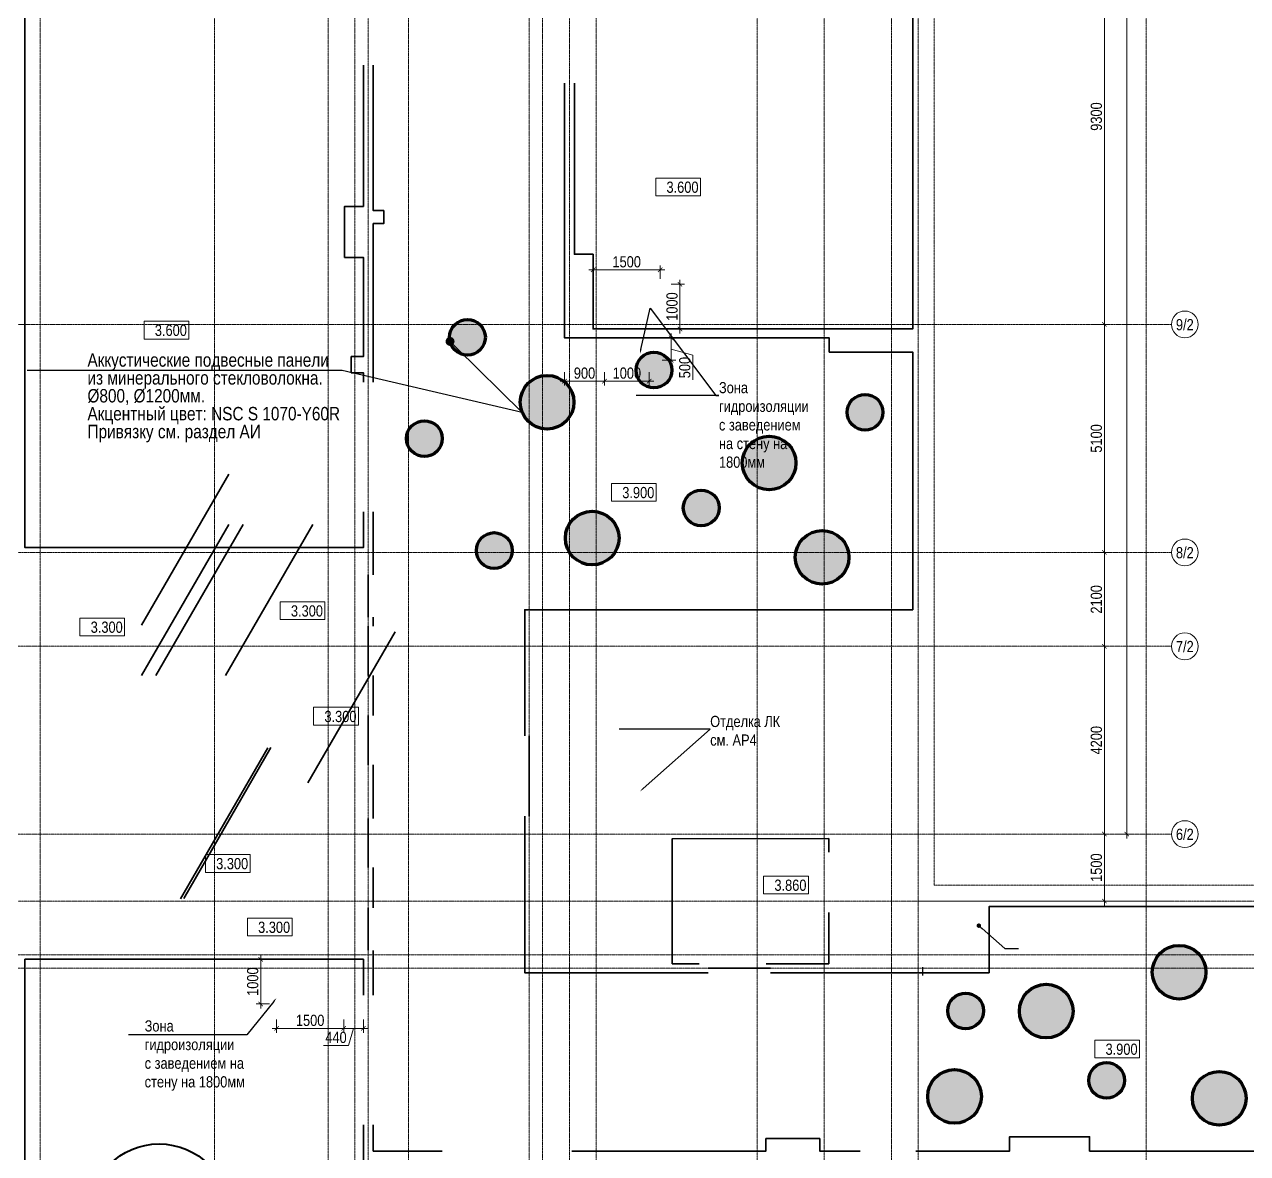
# Model space of a CAD drawing. Header units: millimetres. Extents: x -328335 to 1213373, y -208171 to 164144.
# Drawn here: x 45710 to 73067, y 7855 to 33110 of the extents above; entities that cross this region are included whole.
import ezdxf
from ezdxf import colors
from ezdxf.entities.mleader import LeaderData, LeaderLine
from ezdxf.enums import TextEntityAlignment as Align
from ezdxf.math import Vec2, Vec3

# ---------------------------------------------------------------- set-up
doc = ezdxf.new("R2010")
doc.units = ezdxf.units.MM
doc.header["$LTSCALE"] = 0.5
doc.linetypes.add('CENTER', pattern=[50.8, 31.75, -6.35, 6.35, -6.35])
doc.linetypes.add('DASHED', pattern=[19.05, 12.7, -6.35])
doc.layers.get('Defpoints').update_dxf_attribs({"color": 140})
for name, color, linetype, lineweight in [('АИ_Плинтус', 3, 'Continuous', 9), ('АИ_Полы', 1, 'Continuous', 9), ('АИ_Полы марка', 1, 'Continuous', 13), ('АИ_Полы_размеры', 7, 'Continuous', 5), ('АР6_потолок_отм', 5, 'Continuous', 5), ('АЦ_Бафы', 8, 'Continuous', 0), ('АЦ_Выноски', 7, 'Continuous', 5), ('АЦ_Стены', 8, 'Continuous', 70), ('ПБ_огнестойкость', 10, 'Continuous', 0), ('РД_Оси_размер', 8, 'Continuous', 0)]:
    doc.layers.add(name, color=color, linetype=linetype, lineweight=lineweight)
doc.layers.add('АИ_Т_Профиль', color=2, linetype='Continuous', lineweight=40, true_color=0xffff00)
doc.layers.add('РД_Оси_100', color=7, linetype='Continuous', lineweight=0, true_color=0x525252)
doc.layers.add('АР6_Г_профиль плитки', color=220, linetype='Continuous', lineweight=35, plot=False)
doc.layers.add('АР_Делит', color=120, linetype='Continuous', lineweight=0, plot=False)
doc.styles.add('Arial_Narrow_08', font='ARIALN.TTF', dxfattribs={"width": 0.8})
doc.styles.get("Standard").update_dxf_attribs({"font": 'romans.shx', "width": 0.75})
doc.styles.add('style1', font='ARIALN.TTF')
doc.styles.add('ккк', font='isocpeur.ttf', dxfattribs={"width": 0.85, "oblique": 15})
doc.dimstyles.new('Dim100_ареал', dxfattribs={"dimscale": 100, "dimtxt": 2.5, "dimasz": 1, "dimexe": 1, "dimexo": 1, "dimgap": 0.5, "dimtad": 1, "dimzin": 12, "dimdsep": 46, "dimtxsty": 'style1', "dimblk": 'ARCHTICK', "dimcen": 1, "dimdle": 1, "dimaunit": 1, "dimadec": 0, "dimazin": 3, "dimtfac": 1, "dimtmove": 1, "dimatfit": 3, "dimldrblk": 'OPEN30', "dimfxl": 2, "dimfxlon": 1, "dimtolj": 1, "dimtzin": 0, "dimlwd": 5, "dimlwe": 5, "dimarcsym": 0})

# ---------------------------------------------------------------- blocks, each defined once
blk = doc.blocks.new('A-iden')
at = {"linetype": 'Continuous', "lineweight": 5}
blk.add_circle((0, -4), 3, dxfattribs=at)
at = {"color": 0, "linetype": 'Continuous', "lineweight": 20, "style": 'ккк', "width": 0.85}
blk.add_attdef('ID', text='', height=4, dxfattribs=at).set_placement((0.31, -3.85), align=Align.MIDDLE_CENTER)
blk = doc.blocks.new('_ArchTick')
at = {"color": 0, "linetype": 'ByBlock', "const_width": 0.15}
blk.add_lwpolyline([(-0.5, -0.5), (0.5, 0.5)], dxfattribs=at)
blk = doc.blocks.new('*D438')
at = {"layer": 'Defpoints', "color": 0, "transparency": 16777216}
for p in [(68364, 68320), (70364, 68320), (68364, 15000)]:
    blk.add_point(p, dxfattribs=at)
at = {"layer": 'РД_Оси_размер', "color": 0, "lineweight": 5, "transparency": 16777216}
for p, q in [((70364, 14900), (70364, 68420)), ((70164, 68320), (70464, 68320)), ((70164, 15000), (70464, 15000))]:
    blk.add_line(p, q, dxfattribs=at)
at = {"layer": 'РД_Оси_размер', "color": 0, "lineweight": 5, "transparency": 16777216, "xscale": 100, "yscale": 100, "zscale": 100}
for p, rotation in [((70364, 68320), 90), ((70364, 15000), 270)]:
    blk.add_blockref('_ArchTick', p, dxfattribs=dict(at, rotation=rotation))
at = {"layer": 'РД_Оси_размер', "color": 0, "transparency": 16777216, "insert": (70186, 41660), "char_height": 250, "attachment_point": 5, "rotation": 90, "style": 'style1'}
blk.add_mtext('\\A1;53320', dxfattribs=at)
blk = doc.blocks.new('_Open30')
at = {"color": 0, "linetype": 'ByBlock', "lineweight": -2}
for p, q in [((-1, 0.27), (0, 0)), ((0, 0), (-1, -0.27)), ((0, 0), (-1, 0))]:
    blk.add_line(p, q, dxfattribs=at)
blk = doc.blocks.new('*D40')
at = {"layer": 'Defpoints', "color": 0, "transparency": 16777216}
for p in [(68364, 35700), (68364, 26400), (69864, 26400)]:
    blk.add_point(p, dxfattribs=at)
at = {"layer": 'РД_Оси_размер', "color": 0, "lineweight": 5, "transparency": 16777216}
for p, q in [((69664, 35700), (69964, 35700)), ((69864, 35800), (69864, 26300)), ((69664, 26400), (69964, 26400))]:
    blk.add_line(p, q, dxfattribs=at)
at = {"layer": 'РД_Оси_размер', "color": 0, "lineweight": 5, "transparency": 16777216, "xscale": 100, "yscale": 100, "zscale": 100}
for p, rotation in [((69864, 35700), 90), ((69864, 26400), 270)]:
    blk.add_blockref('_ArchTick', p, dxfattribs=dict(at, rotation=rotation))
at = {"layer": 'РД_Оси_размер', "color": 0, "transparency": 16777216, "insert": (69686, 31050), "char_height": 250, "attachment_point": 5, "rotation": 90, "style": 'style1'}
blk.add_mtext('\\A1;9300', dxfattribs=at)
blk = doc.blocks.new('*D28')
at = {"layer": 'Defpoints', "color": 0, "transparency": 16777216}
for p in [(68364, 26400), (68364, 21300), (69864, 21300)]:
    blk.add_point(p, dxfattribs=at)
at = {"layer": 'РД_Оси_размер', "color": 0, "lineweight": 5, "transparency": 16777216}
for p, q in [((69664, 26400), (69964, 26400)), ((69864, 26500), (69864, 21200)), ((69664, 21300), (69964, 21300))]:
    blk.add_line(p, q, dxfattribs=at)
at = {"layer": 'РД_Оси_размер', "color": 0, "lineweight": 5, "transparency": 16777216, "xscale": 100, "yscale": 100, "zscale": 100}
for p, rotation in [((69864, 26400), 90), ((69864, 21300), 270)]:
    blk.add_blockref('_ArchTick', p, dxfattribs=dict(at, rotation=rotation))
at = {"layer": 'РД_Оси_размер', "color": 0, "transparency": 16777216, "insert": (69686, 23850), "char_height": 250, "attachment_point": 5, "rotation": 90, "style": 'style1'}
blk.add_mtext('\\A1;5100', dxfattribs=at)
blk = doc.blocks.new('*D41')
at = {"layer": 'Defpoints', "color": 0, "transparency": 16777216}
for p in [(68364, 21300), (68364, 19200), (69864, 19200)]:
    blk.add_point(p, dxfattribs=at)
at = {"layer": 'РД_Оси_размер', "color": 0, "lineweight": 5, "transparency": 16777216}
for p, q in [((69864, 21400), (69864, 19100)), ((69664, 21300), (69964, 21300)), ((69664, 19200), (69964, 19200))]:
    blk.add_line(p, q, dxfattribs=at)
at = {"layer": 'РД_Оси_размер', "color": 0, "lineweight": 5, "transparency": 16777216, "xscale": 100, "yscale": 100, "zscale": 100}
for p, rotation in [((69864, 21300), 90), ((69864, 19200), 270)]:
    blk.add_blockref('_ArchTick', p, dxfattribs=dict(at, rotation=rotation))
at = {"layer": 'РД_Оси_размер', "color": 0, "transparency": 16777216, "insert": (69686, 20250), "char_height": 250, "attachment_point": 5, "rotation": 90, "style": 'style1'}
blk.add_mtext('\\A1;2100', dxfattribs=at)
blk = doc.blocks.new('*D42')
at = {"layer": 'Defpoints', "color": 0, "transparency": 16777216}
for p in [(68364, 19200), (68364, 15000), (69864, 15000)]:
    blk.add_point(p, dxfattribs=at)
at = {"layer": 'РД_Оси_размер', "color": 0, "lineweight": 5, "transparency": 16777216}
for p, q in [((69664, 19200), (69964, 19200)), ((69864, 19300), (69864, 14900)), ((69664, 15000), (69964, 15000))]:
    blk.add_line(p, q, dxfattribs=at)
at = {"layer": 'РД_Оси_размер', "color": 0, "lineweight": 5, "transparency": 16777216, "xscale": 100, "yscale": 100, "zscale": 100}
for p, rotation in [((69864, 19200), 90), ((69864, 15000), 270)]:
    blk.add_blockref('_ArchTick', p, dxfattribs=dict(at, rotation=rotation))
at = {"layer": 'РД_Оси_размер', "color": 0, "transparency": 16777216, "insert": (69686, 17100), "char_height": 250, "attachment_point": 5, "rotation": 90, "style": 'style1'}
blk.add_mtext('\\A1;4200', dxfattribs=at)
blk = doc.blocks.new('*D29')
at = {"layer": 'Defpoints', "color": 0, "transparency": 16777216}
for p in [(68364, 15000), (68364, 13500), (69864, 13500)]:
    blk.add_point(p, dxfattribs=at)
at = {"layer": 'РД_Оси_размер', "color": 0, "lineweight": 5, "transparency": 16777216}
for p, q in [((69864, 15100), (69864, 13400)), ((69664, 15000), (69964, 15000)), ((69664, 13500), (69964, 13500))]:
    blk.add_line(p, q, dxfattribs=at)
at = {"layer": 'РД_Оси_размер', "color": 0, "lineweight": 5, "transparency": 16777216, "xscale": 100, "yscale": 100, "zscale": 100}
for p, rotation in [((69864, 15000), 90), ((69864, 13500), 270)]:
    blk.add_blockref('_ArchTick', p, dxfattribs=dict(at, rotation=rotation))
at = {"layer": 'РД_Оси_размер', "color": 0, "transparency": 16777216, "insert": (69686, 14250), "char_height": 250, "attachment_point": 5, "rotation": 90, "style": 'style1'}
blk.add_mtext('\\A1;1500', dxfattribs=at)
blk = doc.blocks.new('Отметка_план')
at = {"color": 7, "lineweight": 5}
blk.add_lwpolyline([(0, 0), (10, 0), (10, 4), (0, 4)], close=True, dxfattribs=at)
at = {"style": 'Arial_Narrow_08', "width": 0.8}
blk.add_attdef('OTMG', text='', height=2.5, dxfattribs=at).set_placement((9.06, 0.7), align=Align.RIGHT)
blk = doc.blocks.new('*D214')
at = {"layer": 'Defpoints', "color": 0, "transparency": 16777216}
for p in [(59930, 27622), (58430, 26300), (59930, 26300)]:
    blk.add_point(p, dxfattribs=at)
at = {"layer": 'АИ_Полы_размеры', "color": 0, "lineweight": 5, "transparency": 16777216}
for p, q in [((58430, 27422), (58430, 27722)), ((59930, 27422), (59930, 27722)), ((58330, 27622), (60030, 27622))]:
    blk.add_line(p, q, dxfattribs=at)
at = {"layer": 'АИ_Полы_размеры', "color": 0, "lineweight": 5, "transparency": 16777216, "xscale": 100, "yscale": 100, "zscale": 100, "rotation": 180}
blk.add_blockref('_ArchTick', (58430, 27622), dxfattribs=at)
at = {"layer": 'АИ_Полы_размеры', "color": 0, "lineweight": 5, "transparency": 16777216, "xscale": 100, "yscale": 100, "zscale": 100}
blk.add_blockref('_ArchTick', (59930, 27622), dxfattribs=at)
at = {"layer": 'АИ_Полы_размеры', "color": 0, "transparency": 16777216, "insert": (59180, 27800), "char_height": 250, "attachment_point": 5, "style": 'style1'}
blk.add_mtext('\\A1;1500', dxfattribs=at)
blk = doc.blocks.new('*D215')
at = {"layer": 'Defpoints', "color": 0, "transparency": 16777216}
for p in [(59930, 27300), (60372, 27300), (59930, 26300)]:
    blk.add_point(p, dxfattribs=at)
at = {"layer": 'АИ_Полы_размеры', "color": 0, "lineweight": 5, "transparency": 16777216}
for p, q in [((60372, 26200), (60372, 27400)), ((60172, 27300), (60472, 27300)), ((60172, 26300), (60472, 26300))]:
    blk.add_line(p, q, dxfattribs=at)
at = {"layer": 'АИ_Полы_размеры', "color": 0, "lineweight": 5, "transparency": 16777216, "xscale": 100, "yscale": 100, "zscale": 100}
for p, rotation in [((60372, 27300), 90), ((60372, 26300), 270)]:
    blk.add_blockref('_ArchTick', p, dxfattribs=dict(at, rotation=rotation))
at = {"layer": 'АИ_Полы_размеры', "color": 0, "transparency": 16777216, "insert": (60195, 26800), "char_height": 250, "attachment_point": 5, "rotation": 90, "style": 'style1'}
blk.add_mtext('\\A1;1000', dxfattribs=at)
blk = doc.blocks.new('*D216')
at = {"layer": 'Defpoints', "color": 0, "transparency": 16777216}
for p in [(51350, 11200), (52850, 11200), (52850, 10654)]:
    blk.add_point(p, dxfattribs=at)
at = {"layer": 'АИ_Полы_размеры', "color": 0, "lineweight": 5, "transparency": 16777216}
for p, q in [((51350, 10854), (51350, 10554)), ((52850, 10854), (52850, 10554)), ((51250, 10654), (52950, 10654))]:
    blk.add_line(p, q, dxfattribs=at)
at = {"layer": 'АИ_Полы_размеры', "color": 0, "lineweight": 5, "transparency": 16777216, "xscale": 100, "yscale": 100, "zscale": 100, "rotation": 180}
blk.add_blockref('_ArchTick', (51350, 10654), dxfattribs=at)
at = {"layer": 'АИ_Полы_размеры', "color": 0, "lineweight": 5, "transparency": 16777216, "xscale": 100, "yscale": 100, "zscale": 100}
blk.add_blockref('_ArchTick', (52850, 10654), dxfattribs=at)
at = {"layer": 'АИ_Полы_размеры', "color": 0, "transparency": 16777216, "insert": (52100, 10832), "char_height": 250, "attachment_point": 5, "style": 'style1'}
blk.add_mtext('\\A1;1500', dxfattribs=at)
blk = doc.blocks.new('*D217')
at = {"layer": 'Defpoints', "color": 0, "transparency": 16777216}
for p in [(50994, 12200), (52850, 12200), (52850, 11200)]:
    blk.add_point(p, dxfattribs=at)
at = {"layer": 'АИ_Полы_размеры', "color": 0, "lineweight": 5, "transparency": 16777216}
for p, q in [((51194, 12200), (50894, 12200)), ((50994, 11100), (50994, 12300)), ((51194, 11200), (50894, 11200))]:
    blk.add_line(p, q, dxfattribs=at)
at = {"layer": 'АИ_Полы_размеры', "color": 0, "lineweight": 5, "transparency": 16777216, "xscale": 100, "yscale": 100, "zscale": 100}
for p, rotation in [((50994, 12200), 90), ((50994, 11200), 270)]:
    blk.add_blockref('_ArchTick', p, dxfattribs=dict(at, rotation=rotation))
at = {"layer": 'АИ_Полы_размеры', "color": 0, "transparency": 16777216, "insert": (50816, 11700), "char_height": 250, "attachment_point": 5, "rotation": 90, "style": 'style1'}
blk.add_mtext('\\A1;1000', dxfattribs=at)
blk = doc.blocks.new('*D231')
at = {"layer": 'Defpoints', "color": 0, "transparency": 16777216}
for p in [(52850, 11200), (53290, 11200), (53290, 10654)]:
    blk.add_point(p, dxfattribs=at)
at = {"layer": 'АИ_Полы_размеры', "color": 0, "lineweight": 5, "transparency": 16777216}
for p, q in [((52850, 10854), (52850, 10554)), ((53290, 10854), (53290, 10554)), ((52750, 10654), (53390, 10654)), ((53070, 10654), (52958, 10274)), ((52958, 10274), (52398, 10274))]:
    blk.add_line(p, q, dxfattribs=at)
at = {"layer": 'АИ_Полы_размеры', "color": 0, "lineweight": 5, "transparency": 16777216, "xscale": 100, "yscale": 100, "zscale": 100, "rotation": 180}
blk.add_blockref('_ArchTick', (52850, 10654), dxfattribs=at)
at = {"layer": 'АИ_Полы_размеры', "color": 0, "lineweight": 5, "transparency": 16777216, "xscale": 100, "yscale": 100, "zscale": 100}
blk.add_blockref('_ArchTick', (53290, 10654), dxfattribs=at)
at = {"layer": 'АИ_Полы_размеры', "color": 0, "transparency": 16777216, "insert": (52678, 10451), "char_height": 250, "attachment_point": 5, "style": 'style1'}
blk.add_mtext('\\A1;440', dxfattribs=at)
blk = doc.blocks.new('*D211')
at = {"layer": 'Defpoints', "color": 0, "transparency": 16777216}
for p in [(58684, 25600), (59684, 25600), (59684, 25132)]:
    blk.add_point(p, dxfattribs=at)
at = {"layer": 'АИ_Полы_размеры', "color": 0, "lineweight": 5, "transparency": 16777216}
for p, q in [((58684, 25332), (58684, 25032)), ((59684, 25332), (59684, 25032)), ((58584, 25132), (59784, 25132))]:
    blk.add_line(p, q, dxfattribs=at)
at = {"layer": 'АИ_Полы_размеры', "color": 0, "lineweight": 5, "transparency": 16777216, "xscale": 100, "yscale": 100, "zscale": 100, "rotation": 180}
blk.add_blockref('_ArchTick', (58684, 25132), dxfattribs=at)
at = {"layer": 'АИ_Полы_размеры', "color": 0, "lineweight": 5, "transparency": 16777216, "xscale": 100, "yscale": 100, "zscale": 100}
blk.add_blockref('_ArchTick', (59684, 25132), dxfattribs=at)
at = {"layer": 'АИ_Полы_размеры', "color": 0, "transparency": 16777216, "insert": (59184, 25310), "char_height": 250, "attachment_point": 5, "style": 'style1'}
blk.add_mtext('\\A1;1000', dxfattribs=at)
blk = doc.blocks.new('*D212')
at = {"layer": 'Defpoints', "color": 0, "transparency": 16777216}
for p in [(59684, 26100), (60177, 26100), (59684, 25600)]:
    blk.add_point(p, dxfattribs=at)
at = {"layer": 'АИ_Полы_размеры', "color": 0, "lineweight": 5, "transparency": 16777216}
for p, q in [((59977, 26100), (60277, 26100)), ((60177, 25500), (60177, 26200)), ((60177, 25850), (60658, 25711)), ((59977, 25600), (60277, 25600)), ((60658, 25711), (60658, 25159))]:
    blk.add_line(p, q, dxfattribs=at)
at = {"layer": 'АИ_Полы_размеры', "color": 0, "lineweight": 5, "transparency": 16777216, "xscale": 100, "yscale": 100, "zscale": 100}
for p, rotation in [((60177, 26100), 90), ((60177, 25600), 270)]:
    blk.add_blockref('_ArchTick', p, dxfattribs=dict(at, rotation=rotation))
at = {"layer": 'АИ_Полы_размеры', "color": 0, "transparency": 16777216, "insert": (60480, 25435), "char_height": 250, "attachment_point": 5, "rotation": 90, "style": 'style1'}
blk.add_mtext('\\A1;500', dxfattribs=at)
blk = doc.blocks.new('*D213')
at = {"layer": 'Defpoints', "color": 0, "transparency": 16777216}
for p in [(57790, 26100), (58684, 26100), (57790, 25132)]:
    blk.add_point(p, dxfattribs=at)
at = {"layer": 'АИ_Полы_размеры', "color": 0, "lineweight": 5, "transparency": 16777216}
for p, q in [((57790, 25332), (57790, 25032)), ((58684, 25332), (58684, 25032)), ((58784, 25132), (57690, 25132))]:
    blk.add_line(p, q, dxfattribs=at)
at = {"layer": 'АИ_Полы_размеры', "color": 0, "lineweight": 5, "transparency": 16777216, "xscale": 100, "yscale": 100, "zscale": 100, "rotation": 180}
blk.add_blockref('_ArchTick', (57790, 25132), dxfattribs=at)
at = {"layer": 'АИ_Полы_размеры', "color": 0, "lineweight": 5, "transparency": 16777216, "xscale": 100, "yscale": 100, "zscale": 100}
blk.add_blockref('_ArchTick', (58684, 25132), dxfattribs=at)
at = {"layer": 'АИ_Полы_размеры', "color": 0, "transparency": 16777216, "insert": (58237, 25310), "char_height": 250, "attachment_point": 5, "style": 'style1'}
blk.add_mtext('\\A1;900', dxfattribs=at)
blk = doc.blocks.new('Баф_ор1_800')
at = {"layer": 'АЦ_Стены', "true_color": 0xee6119}
h = blk.add_hatch(color=32, dxfattribs=at)
h.dxf.hatch_style = 1
h.paths.add_polyline_path([(400, 0, 1), (-400, 0, 1)])
at = {"layer": 'АЦ_Стены', "color": 32, "true_color": 0xee6119}
blk.add_circle((0, 0), 400, dxfattribs=at)
blk = doc.blocks.new('Баф_Ор-1_1200')
at = {"layer": 'АЦ_Стены', "true_color": 0xee6119}
h = blk.add_hatch(color=32, dxfattribs=at)
h.dxf.hatch_style = 1
h.paths.add_polyline_path([(600, 0, 1), (-600, 0, 1)])
at = {"layer": 'АЦ_Стены', "color": 32, "true_color": 0xee6119}
blk.add_circle((0, 0), 600, dxfattribs=at)
blk = doc.blocks.new('_Dot')
at = {"color": 0, "linetype": 'ByBlock', "lineweight": -2}
blk.add_line((-0.5, 0), (-1, 0), dxfattribs=at)
at = {"color": 0, "linetype": 'ByBlock', "const_width": 0.5}
blk.add_lwpolyline([(-0.25, 0, 1), (0.25, 0, 1)], format="xyb", close=True, dxfattribs=at)
blk = doc.blocks.new('СОШ_2200_АР_ОСИ_М100_28.05.24')
at = {"layer": 'АР_Делит', "color": 5, "linetype": 'DASHED'}
blk.add_lwpolyline([(114955, 135155), (114955, -355), (93595.036, -355), (93595.036, 13855), (94145, 13855), (94145, 68320), (66055, 68320), (66055, 13857.73), (83455, 13857.73), (83455, -355), (45245, -355), (45245, 13145), (44695, 13145), (44695, 26755), (45245, 26755), (45245, 68320), (20455, 68320), (20455, 26755), (27955, 26755), (27955, 13145), (-355, 13145), (-355, 100855), (37145, 100855), (37145, 129155)], dxfattribs=at)
at = {"layer": 'РД_Оси_100', "color": 8, "linetype": 'CENTER', "true_color": 0x808080}
for p, q in [((49960, -6155), (49960, 139938.679)), ((63600, -6155), (63600, 139938.679)), ((65100, -6155), (65100, 139938.679)), ((70800, -6155), (70800, 90900)), ((62100, -6155), (62100, 73302.739)), ((43327.994, 26400), (71363.995, 26400)), ((71363.995, 19200), (33000, 19200)), ((71363.995, 15000), (33000, 15000)), ((33000, 13500), (85055, 13500)), ((65700, 13500), (71364.045, 13500))]:
    blk.add_line(p, q, dxfattribs=at)
for points in [[(46060, -6163.105), (46060, 139538.679), (46130, 139938.679)], [(52500, 139938.679), (52500, -5755), (52358.276, -6155)], [(53100, 139938.679), (53100, -5755), (52949.266, -6155)], [(54300, 139938.679), (54300, -6155)], [(57300, 139938.679), (57300, -6155)], [(58500, 139938.679), (58500, -6155)], [(65700, -6155), (65700, 139938.679)], [(53400, 70753.904), (53400, -5755), (53550, -6155)], [(57000, 70839.76), (57000, -5755), (56700, -6155)], [(57900, 70753.904), (57900, -6155)], [(33000, 21300), (71363.995, 21300)], [(85055, 12300), (33500, 12300), (33000, 12450)], [(85055, 12000), (33500, 12000), (33000, 11850)]]:
    blk.add_lwpolyline(points, dxfattribs=at)
at = {"layer": 'РД_Оси_100', "color": 0}
ref = blk.add_blockref('A-iden', (71663.995, 26800), dxfattribs=dict(at, xscale=100, yscale=100, zscale=100))
ref.add_attrib('ID', '9/2', dxfattribs={"layer": '0', "linetype": 'Continuous', "height": 250, "style": 'style1'}).set_placement((71663.995, 26400), align=Align.MIDDLE)
ref = blk.add_blockref('A-iden', (71663.995, 21700), dxfattribs=dict(at, xscale=100, yscale=100, zscale=100))
ref.add_attrib('ID', '8/2', dxfattribs={"layer": '0', "linetype": 'Continuous', "height": 250, "style": 'style1'}).set_placement((71663.995, 21300), align=Align.MIDDLE)
ref = blk.add_blockref('A-iden', (71663.995, 19600), dxfattribs=dict(at, xscale=100, yscale=100, zscale=100))
ref.add_attrib('ID', '7/2', dxfattribs={"layer": '0', "linetype": 'Continuous', "height": 250, "style": 'style1'}).set_placement((71663.995, 19200), align=Align.MIDDLE)
ref = blk.add_blockref('A-iden', (71663.995, 15400), dxfattribs=dict(at, xscale=100, yscale=100, zscale=100))
ref.add_attrib('ID', '6/2', dxfattribs={"layer": '0', "linetype": 'Continuous', "height": 250, "style": 'style1'}).set_placement((71663.995, 15000), align=Align.MIDDLE)
at = {"layer": 'РД_Оси_размер'}
for base, p1, p2, picture, middle in [((70363.995, 68320), (68363.995, 15000), (68363.995, 68320), '*D438', (70186.352, 41660)), ((69863.995, 26400), (68363.995, 35700), (68363.995, 26400), '*D40', (69686.352, 31050)), ((69863.995, 21300), (68363.995, 26400), (68363.995, 21300), '*D28', (69686.352, 23850)), ((69863.995, 19200), (68363.995, 21300), (68363.995, 19200), '*D41', (69686.352, 20250)), ((69863.995, 15000), (68363.995, 19200), (68363.995, 15000), '*D42', (69686.352, 17100)), ((69863.995, 13500), (68363.995, 15000), (68363.995, 13500), '*D29', (69686.352, 14250))]:
    dim = blk.add_linear_dim(base=base, p1=p1, p2=p2, angle=90, dimstyle='Dim100_ареал', dxfattribs=at)
    dim.commit()
    dim.dimension.update_dxf_attribs({"geometry": picture, "text_midpoint": middle})

msp = doc.modelspace()

# ---------------------------------------------------------------- linework, layer by layer
msp.add_line((65799.999, 12020), (65799.999, 11838.28))
at = {"layer": 'АИ_Плинтус', "color": 24, "linetype": 'ByBlock', "lineweight": 35, "true_color": 0xa52900}
for points in [[(53290, 22210.005), (53290, 21410.003), (45720, 21409.995), (45720, 36200), (53070, 36200), (53070, 35830), (53290, 35830), (53290, 35100)], [(58010, 34700), (58010, 35500), (65580, 35500), (65580, 26300), (58430, 26300), (58430, 27970), (58010, 27970), (58010, 31800)], [(53290, 32200), (53290, 29040), (52870, 29040), (52870, 27900), (53290, 27900), (53290, 25680), (53020, 25680), (53020, 25320), (53290, 25320), (53290, 25110.005)], [(53510, 25110.005), (53510, 28655), (53745.003, 28655), (53745.003, 28945), (53510, 28945), (53510, 32200)], [(57790, 31800), (57790, 26100), (63710, 26100), (63710, 25780), (65580, 25780), (65580, 20020), (56900, 20020), (56900, 17200)], [(53510, 20800), (53510, 22210.005)], [(53510, 19650), (53510, 19850)], [(53510, 17650.008), (53510, 18550)], [(53510, 15350.008), (53510, 16550.008)], [(56900, 15400), (56900, 11900), (61000, 11900)], [(53510, 13350.008), (53510, 14250.008)], [(62400, 11900), (67287.163, 11900), (67287.163, 13380), (82700, 13380), (82700, 13100), (82979.997, 13100), (82979.99, 8190), (82699.99, 8190), (82700, 7910), (78499, 7909.997)], [(53510, 11400.001), (53510, 12400.001)], [(53290, 11400.001), (53290, 12200.002), (45720, 12200.002), (45720, 440), (47590, 440), (47590, 120), (53290, 120), (53290, 8500.001)], [(55051, 7910), (53510, 7910), (53510, 8500.001)], [(74250, 7909.998), (69532.272, 7909.453), (69532.272, 8229.453), (67745.778, 8230), (67745.778, 7910), (65650, 7910)], [(64400, 7910), (63500, 7910), (63500, 8190.273), (62295.465, 8190), (62295.465, 7910.581), (57951, 7910)]]:
    msp.add_lwpolyline(points, dxfattribs=at)
at = {"layer": 'АИ_Плинтус', "color": 160, "linetype": 'ByBlock', "lineweight": 35, "true_color": 0x003fff}
for points in [[(63700, 14599.253), (63700, 14900), (60200, 14897), (60200, 12100), (60800.004, 12100)], [(62300.004, 12100), (63700, 12100), (63700, 13249.253)]]:
    msp.add_lwpolyline(points, dxfattribs=at)
at = {"layer": 'АИ_Т_Профиль', "linetype": 'ByBlock', "lineweight": 35}
for points in [[(53400, 19850), (53400, 20800)], [(53400, 18550), (53400, 19650)], [(53400, 16550), (53400, 17650.008)], [(57000, 15400), (57000, 17200)], [(53400, 14250.008), (53400, 15350.008)], [(53400, 12400), (53400, 13350)], [(61000, 12000), (62400, 12000)]]:
    msp.add_lwpolyline(points, dxfattribs=at)
at = {"layer": 'АР6_Г_профиль плитки'}
for points in [[(48330, 19670.001), (50280, 23047.5)], [(48330, 18550), (50280, 21927.499)], [(48650, 18549.995), (50600, 21927.494)], [(50209.999, 18550), (52159.999, 21927.499)], [(52050, 16149.995), (54000, 19527.494)], [(49200, 13550), (51150, 16927.499)], [(49274, 13556), (51224, 16933.499)]]:
    msp.add_lwpolyline(points, dxfattribs=at)
at = {"layer": 'ПБ_огнестойкость', "lineweight": 40}
msp.add_circle((48722.03, 6495.792), 1573.219, dxfattribs=at)

# ---------------------------------------------------------------- block references
at = {"layer": 'АР6_потолок_отм'}
ref = msp.add_blockref('Отметка_план', (59829.24, 29274.608), dxfattribs=dict(at, xscale=100, yscale=100, zscale=100))
ref.add_attrib('OTMG', '3.600', dxfattribs={"layer": '0', "color": 0, "height": 250, "style": 'style1'}).set_placement((60786.658, 29594.425), align=Align.TOP_RIGHT)
ref = msp.add_blockref('Отметка_план', (48385.357, 26073.752), dxfattribs=dict(at, xscale=100, yscale=100, zscale=100))
ref.add_attrib('OTMG', '3.600', dxfattribs={"layer": '0', "color": 0, "height": 250, "style": 'style1'}).set_placement((49342.775, 26393.569), align=Align.TOP_RIGHT)
ref = msp.add_blockref('Отметка_план', (58840.443, 22444.532), dxfattribs=dict(at, xscale=100, yscale=100, zscale=100))
ref.add_attrib('OTMG', '3.900', dxfattribs={"layer": '0', "color": 0, "height": 250, "style": 'style1'}).set_placement((59797.861, 22764.348), align=Align.TOP_RIGHT)
ref = msp.add_blockref('Отметка_план', (51429.136, 19797.295), dxfattribs=dict(at, xscale=100, yscale=100, zscale=100))
ref.add_attrib('OTMG', '3.300', dxfattribs={"layer": '0', "color": 0, "height": 250, "style": 'style1'}).set_placement((52386.554, 20117.111), align=Align.TOP_RIGHT)
ref = msp.add_blockref('Отметка_план', (46950.693, 19433.451), dxfattribs=dict(at, xscale=100, yscale=100, zscale=100))
ref.add_attrib('OTMG', '3.300', dxfattribs={"layer": '0', "color": 0, "height": 250, "style": 'style1'}).set_placement((47908.111, 19753.268), align=Align.TOP_RIGHT)
ref = msp.add_blockref('Отметка_план', (52178.394, 17436.434), dxfattribs=dict(at, xscale=100, yscale=100, zscale=100))
ref.add_attrib('OTMG', '3.300', dxfattribs={"layer": '0', "color": 0, "height": 250, "style": 'style1'}).set_placement((53135.812, 17756.25), align=Align.TOP_RIGHT)
ref = msp.add_blockref('Отметка_план', (49756.67, 14144.481), dxfattribs=dict(at, xscale=100, yscale=100, zscale=100))
ref.add_attrib('OTMG', '3.300', dxfattribs={"layer": '0', "color": 0, "height": 250, "style": 'style1'}).set_placement((50714.088, 14464.298), align=Align.TOP_RIGHT)
ref = msp.add_blockref('Отметка_план', (62243.209, 13661.714), dxfattribs=dict(at, xscale=100, yscale=100, zscale=100))
ref.add_attrib('OTMG', '3.860', dxfattribs={"layer": '0', "color": 0, "height": 250, "style": 'style1'}).set_placement((63200.627, 13981.53), align=Align.TOP_RIGHT)
ref = msp.add_blockref('Отметка_план', (50695.083, 12720.77), dxfattribs=dict(at, xscale=100, yscale=100, zscale=100))
ref.add_attrib('OTMG', '3.300', dxfattribs={"layer": '0', "color": 0, "height": 250, "style": 'style1'}).set_placement((51652.501, 13040.586), align=Align.TOP_RIGHT)
ref = msp.add_blockref('Отметка_план', (69649.527, 9993.388), dxfattribs=dict(at, xscale=100, yscale=100, zscale=100))
ref.add_attrib('OTMG', '3.900', dxfattribs={"layer": '0', "color": 0, "height": 250, "style": 'style1'}).set_placement((70606.945, 10313.205), align=Align.TOP_RIGHT)
at = {"layer": 'АЦ_Бафы'}
for name, p in [('Баф_ор1_800', (55618.496, 26112.055)), ('Баф_ор1_800', (59789.915, 25378.634)), ('Баф_Ор-1_1200', (57398.889, 24659.418)), ('Баф_ор1_800', (64511.561, 24434.813)), ('Баф_ор1_800', (54654.539, 23847.166)), ('Баф_Ор-1_1200', (62365.928, 23301.125)), ('Баф_ор1_800', (60846.433, 22296.451)), ('Баф_Ор-1_1200', (58408.11, 21621.806)), ('Баф_ор1_800', (56217.499, 21342.963)), ('Баф_Ор-1_1200', (63551.028, 21190.797)), ('Баф_Ор-1_1200', (71536.627, 11910.599)), ('Баф_Ор-1_1200', (68563.288, 11040.588)), ('Баф_ор1_800', (66761.816, 11044.473)), ('Баф_ор1_800', (69914.921, 9492.029)), ('Баф_Ор-1_1200', (66513.544, 9132.46)), ('Баф_Ор-1_1200', (72434.373, 9090.451))]:
    msp.add_blockref(name, p, dxfattribs=at)
at = {"layer": 'РД_Оси_100'}
msp.add_blockref('СОШ_2200_АР_ОСИ_М100_28.05.24', (0, 0), dxfattribs=at)

# ---------------------------------------------------------------- dimensions: what is measured, and where the dimension line sits
at = {"layer": 'АИ_Полы_размеры'}
for base, p1, p2, picture, middle in [((59930, 27622.206), (58430, 26300), (59930, 26300), '*D214', (59180, 27799.849)), ((59684.393, 25132.135), (58684.393, 25600), (59684.393, 25600), '*D211', (59184.393, 25309.778)), ((52850, 10653.916), (51350, 11200.002), (52850, 11200.002), '*D216', (52100, 10831.56))]:
    dim = msp.add_linear_dim(base=base, p1=p1, p2=p2, dimstyle='Dim100_ареал', dxfattribs=at)
    dim.commit()
    dim.dimension.update_dxf_attribs({"geometry": picture, "text_midpoint": middle})
for base, p1, p2, picture, middle in [((60372.364, 27300), (59930, 26300), (59930, 27300), '*D215', (60194.721, 26800)), ((50993.918, 12200.002), (52850, 11200.002), (52850, 12200.002), '*D217', (50816.275, 11700.002))]:
    dim = msp.add_linear_dim(base=base, p1=p1, p2=p2, angle=90, dimstyle='Dim100_ареал', dxfattribs=at)
    dim.commit()
    dim.dimension.update_dxf_attribs({"geometry": picture, "text_midpoint": middle})
dim = msp.add_linear_dim(base=(57790, 25132.135), p1=(58684.393, 26100), p2=(57790, 26100), text='900', dimstyle='Dim100_ареал', dxfattribs=at)
dim.commit()
dim.dimension.update_dxf_attribs({"geometry": '*D213', "text_midpoint": (58237.196, 25309.778)})
dim = msp.add_linear_dim(base=(60176.757, 26100), p1=(59684.393, 25600), p2=(59684.393, 26100), angle=90, dimstyle='Dim100_ареал', dxfattribs=at)
dim.commit()
dim.dimension.update_dxf_attribs({"geometry": '*D212', "text_midpoint": (60657.828, 25661.397), "dimtype": 160})
dim = msp.add_linear_dim(base=(53290, 10653.916), p1=(52850, 11200.002), p2=(53290, 11200.002), dimstyle='Dim100_ареал', dxfattribs=at)
dim.commit()
dim.dimension.update_dxf_attribs({"geometry": '*D231', "text_midpoint": (52908.102, 10273.63), "dimtype": 160})

# ---------------------------------------------------------------- leaders
at = {"layer": 'АИ_Полы', "color": 7, "lineweight": 0}
ml = msp.add_multileader_mtext('Standard', dxfattribs=at)
ml.set_content('Зона гидроизоляции\\Pс заведением на стену на 1800мм', color=7, style='style1')
ml.set_leader_properties()
ml.build(insert=Vec2(0, 0))
ml.multileader.update_dxf_attribs({"text_left_attachment_type": 6, "text_right_attachment_type": 6, "dogleg_length": 0.36, "arrow_head_size": 100})
ctx = ml.context
ctx.base_point, ctx.char_height, ctx.arrow_head_size, ctx.landing_gap_size, ctx.plane_origin = Vec3(61243.892, 24811.634), 250, 100, 0, Vec3(127946.089, 7704.785)
ctx.left_attachment, ctx.right_attachment = 6, 6
notes = []
notes.append((ctx, [(0, (1, 1, 0), (61170.798, 24811.634), (1, 0), 73.094, [(1, [(59473.967, 25738.771), (59705.281, 26765.233)], 0, [])])]))
ctx.mtext.insert, ctx.mtext.width, ctx.mtext.defined_height, ctx.mtext.flow_direction = Vec3(61243.892, 25111.634), 1831.10562, 363.96, 5
ml = msp.add_multileader_mtext('Standard', dxfattribs=at)
ml.set_content('Отделка ЛК \\Pсм. АР4', color=7, style='style1')
ml.set_leader_properties()
ml.build(insert=Vec2(0, 0))
ml.multileader.update_dxf_attribs({"text_left_attachment_type": 6, "text_right_attachment_type": 6, "dogleg_length": 0.36, "arrow_head_size": 100})
ctx = ml.context
ctx.base_point, ctx.char_height, ctx.arrow_head_size, ctx.landing_gap_size, ctx.plane_origin = Vec3(61047.695, 17345.029), 250, 100, 0, Vec3(133408.129, -1360.577)
ctx.left_attachment, ctx.right_attachment = 6, 6
notes.append((ctx, [(0, (1, 1, 0), (61047.335, 17345.029), (1, 0), 0.36, [(1, [(59476.121, 15955.647)], 0, [])])]))
ctx.mtext.insert, ctx.mtext.width, ctx.mtext.defined_height, ctx.mtext.flow_direction = Vec3(61047.695, 17645.029), 2384.53574, 799.326, 5
ml = msp.add_multileader_mtext('Standard', dxfattribs=at)
ml.set_content('Зона гидроизоляции\\Pс заведением на стену на 1800мм', color=7, style='style1')
ml.set_leader_properties()
ml.build(insert=Vec2(0, 0))
ml.multileader.update_dxf_attribs({"text_left_attachment_type": 6, "text_right_attachment_type": 6, "dogleg_length": 0.36, "arrow_head_size": 100})
ctx = ml.context
ctx.base_point, ctx.char_height, ctx.arrow_head_size, ctx.landing_gap_size, ctx.plane_origin = Vec3(48398.539, 10510.686), 250, 100, 0, Vec3(115100.735, -6596.163)
ctx.left_attachment, ctx.right_attachment = 6, 6
notes.append((ctx, [(1, (1, 1, 0), (50683.604, 10510.686), (-1, 0), 73.094, [(0, [(51350, 11336.369)], 0, [])])]))
ctx.mtext.insert, ctx.mtext.width, ctx.mtext.defined_height, ctx.mtext.flow_direction = Vec3(48398.539, 10834.185), 2551.10963, 363.96, 5
at = {"layer": 'АИ_Полы марка', "color": 0}
ml = msp.add_multileader_mtext('Standard', dxfattribs=at)
ml.set_content('')
ml.set_leader_properties()
ml.set_arrow_properties(name='DOT')
ml.build(insert=Vec2(0, 0))
ml.multileader.update_dxf_attribs({"text_right_attachment_type": 6, "dogleg_length": 3, "arrow_head_size": 100, "scale": 100})
ctx = ml.context
ctx.base_point, ctx.scale, ctx.char_height, ctx.arrow_head_size, ctx.landing_gap_size, ctx.plane_origin = Vec3(67941.141, 12443.017), 100, 250, 100, 200, Vec3(67056.513, 12952.099)
ctx.right_attachment = 6
notes.append((ctx, [(0, (1, 1, 0), (67641.141, 12443.017), (1, 0), 300, [(0, [(67056.513, 12952.099)], 0, [])])]))
ctx.mtext.insert, ctx.mtext.flow_direction = Vec3(68141.141, 12568.017), 5
at = {"layer": 'АЦ_Выноски'}
ml = msp.add_multileader_mtext('Standard', dxfattribs=at)
ml.set_content('Аккустические подвесные панели \\Pиз минерального \\P\\pxa0.66667;стекловолокна. %%C800, %%C1200мм.\\PАкцентный цвет: {\\C240;\\c2367469;NSC S 0570-Y20R\\PПривязку см. раздел АИ}', color=256, style='style1')
ml.set_leader_properties(color=256)
ml.set_arrow_properties(name='DOT')
ml.build(insert=Vec2(0, 0))
ml.multileader.update_dxf_attribs({"has_dogleg": 0, "text_left_attachment_type": 6, "text_right_attachment_type": 6, "arrow_head_size": 200, "scale": 100})
ctx = ml.context
ctx.base_point, ctx.scale, ctx.char_height, ctx.arrow_head_size, ctx.landing_gap_size, ctx.plane_origin, ctx.plane_x_axis, ctx.plane_y_axis = Vec3(363.318, 29270.889), 100, 300, 200, 50, Vec3(13858, 9827.527), Vec3(1, 0.00000001), Vec3(-0.00000001, 1)
ctx.left_attachment, ctx.right_attachment = 6, 6
notes.append((ctx, [(0, (1, 1, 0), (6909.089, 29270.889), (-1, -0.00000001), 800, [(1, [(7699.509, 25697.787), (11961.01, 24658.145)], 0, [])])]))
ctx.mtext.insert, ctx.mtext.text_direction, ctx.mtext.rotation, ctx.mtext.width, ctx.mtext.line_spacing_factor, ctx.mtext.flow_direction = Vec3(413.318, 29659.088), Vec3(1, 0.00000001), 0.00000001, 11047.033, 0.8, 5
ml = msp.add_multileader_mtext('Standard', dxfattribs=at)
ml.set_content('\\pxa0.66667;Аккустические подвесные панели \\Pиз минерального стекловолокна. \\P%%C800, %%C1200мм. \\PАкцентный цвет: {\\C240;\\c2367469;NSC S 1070-Y60R\\PПривязку см. раздел АИ}', color=256, style='style1')
ml.set_leader_properties(color=256)
ml.set_arrow_properties(name='DOT')
ml.build(insert=Vec2(0, 0))
ml.multileader.update_dxf_attribs({"has_dogleg": 0, "text_left_attachment_type": 6, "text_right_attachment_type": 6, "arrow_head_size": 200, "scale": 100})
ctx = ml.context
ctx.base_point, ctx.scale, ctx.char_height, ctx.arrow_head_size, ctx.landing_gap_size, ctx.plane_origin, ctx.plane_x_axis, ctx.plane_y_axis = Vec3(47068.871, 25366.705), 100, 300, 200, 50, Vec3(68502.806, 26656.612), Vec3(1, 0.00000001), Vec3(-0.00000001, 1)
ctx.left_attachment, ctx.right_attachment = 6, 6
notes.append((ctx, [(0, (1, 1, 0), (53614.642, 25366.706), (-1, -0.00000001), 800, [(1, [(55229.096, 26020.58), (56844.527, 24429.89)], 0, [])])]))
ctx.mtext.insert, ctx.mtext.text_direction, ctx.mtext.rotation, ctx.mtext.line_spacing_factor, ctx.mtext.flow_direction = Vec3(47118.871, 25754.905), Vec3(1, 0.00000001), 0.00000001, 0.8, 5
for ctx, leaders in notes:
    for number, flags, end, landing, length, lines in leaders:
        leader = LeaderData()
        leader.index, (leader.has_last_leader_line, leader.has_dogleg_vector, leader.attachment_direction) = number, flags
        leader.last_leader_point, leader.dogleg_vector, leader.dogleg_length = Vec3(end), Vec3(landing), length
        for number, points, colour, breaks in lines:
            line = LeaderLine()
            line.index, line.vertices, line.color, line.breaks = number, Vec3.list(points), colors.encode_raw_color(colour), breaks
            leader.lines.append(line)
        ctx.leaders.append(leader)

doc.saveas('drawing.dxf')
